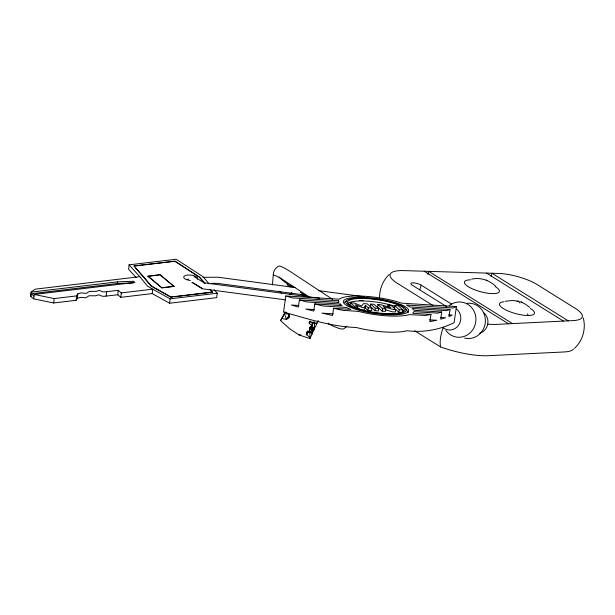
<?xml version="1.0" encoding="UTF-8"?>
<svg xmlns="http://www.w3.org/2000/svg" width="615" height="615" viewBox="0 0 615 615"><rect width="100%" height="100%" fill="white"/><g stroke="black" fill="none" stroke-linecap="round" stroke-linejoin="round"><path stroke-width="0.92" d="M379.578 298.613C379.301 289.734 382.592 280.64 389.157 274.536M314.503 322.483L314.38 328.748L311.505 327.142L309.337 327.28L310.291 328.533L309.253 330.547L312.251 333.407L314.419 328.94L313.012 329.886M312.136 322.152L311.859 325.773L314.38 328.748L316.548 324.289L315.741 322.852M332.638 299.382L290.257 271.561A13.515 2.16 33.5 0 0 279.233 265.926A9.779 9.525 79.3 0 0 273.26 274.943L272.468 284.607A13.715 2.191 33.5 0 0 272.53 284.976M152.243 293.586L152.712 289.181L147.546 286.098L139.797 276.696L35.316 289.15L31.227 291.994L30.75 296.399L33.71 298.859L53.713 302.98L76.122 300.312L77.375 298.237L77.851 293.824L81.149 292.925L86.361 293.34L89.513 291.356L96.224 291.379L99.315 290.372L102.859 291.864L104.65 291.887L118.218 290.357L121.309 292.917L152.712 289.181L170.109 298.836L217.187 293.224L216.711 297.637L169.632 303.249L152.243 293.586L120.832 297.329L117.742 294.769L104.173 296.299L102.382 296.276L98.838 294.785L95.748 295.792L89.037 295.769L85.892 297.752L80.68 297.329L77.375 298.237M30.888 296.515L31.227 291.994M33.71 298.859L34.186 294.447L134.893 282.446L133.478 281.278L117.419 281.847L31.365 292.11M53.713 302.98L54.189 298.575L76.598 295.9L77.851 293.824M76.122 300.312L76.598 295.9M106.157 296.146L106.633 291.741M34.01 296.099L31.188 293.762L117.242 283.507L117.419 281.847M117.742 294.769L118.218 290.357M120.832 297.329L121.309 292.917M209.161 283.876L202.988 276.689L176.167 259.23L129.089 264.842L128.62 269.255L136.176 277.619M205.003 283.5L199.498 277.088L174.96 261.121L133.985 266.003L174.944 261.306L199.475 277.273L204.372 282.977L194.125 276.635M133.478 281.278L133.301 282.931L117.242 283.507M172.907 296.937L171.031 297.16L150.998 285.852L133.985 266.003M147.946 276.289L160.046 274.659L174.014 286.436L161.929 287.882L147.946 276.289L160.031 274.844L174.014 286.436M150.998 285.852L143.464 276.496M155.726 288.666L151.021 285.668M161.929 287.882L147.961 276.104M169.632 303.249L170.109 298.836M171.031 297.16L155.749 288.481M185.107 295.484L212.329 292.24L209.9 289.204M285.821 295.976L283.538 312.066C307.354 318.601 331.239 326.696 356.116 327.472A37.922 8.61 8.1 0 0 406.907 330.701C423.028 332.784 439.517 329.878 454.108 322.683L456.392 306.593L401.626 303.157A37.922 8.61 8.1 0 0 339.411 299.197L285.821 295.976L292.371 297.891L338.511 300.781L338.811 302.411L299.397 299.936L298.39 307.07L291.364 305.017L298.898 305.494M299.397 299.936L306.777 301.934L340.195 304.033L342.032 305.647L314.742 303.933L313.727 311.067L305.77 309.068L314.357 309.606M314.742 303.933L322.952 305.993L346.553 307.5L350.796 309.399L333.545 308.315L332.538 315.441L321.937 313.127L333.269 313.85M338.258 302.565L338.511 300.781M339.941 305.809L340.195 304.033M370.276 306.593L370.63 304.087L373.989 304.302L378.686 308.438L378.333 310.936L374.973 310.729L367.209 303.856L363.526 303.625L361.628 306.047L354.394 303.041L350.396 302.788L350.043 305.286L351.403 306.478M357.561 308.792L357.799 307.131L355.093 304.748L362.166 307.431L364.326 307.569L365.502 305.355L368.293 307.815L371.967 308.046L371.614 310.544L367.939 310.314L365.141 307.861L365.502 305.355M367.939 310.314L368.293 307.815M374.973 310.729L375.327 308.23L370.63 304.087M387.704 306.839L387.942 305.178L390.771 307.661L380.893 304.74L377.894 304.548L377.541 307.046L382.246 311.182L385.444 311.382L385.797 308.884L383.114 306.524L392.647 309.322L395.691 309.506L395.33 312.005L392.293 311.82L385.359 309.783M382.246 311.182L382.599 308.684L377.894 304.548M394.146 308.084L394.499 305.586L398.182 305.816L402.887 309.96L402.533 312.458L398.851 312.228L390.979 305.363L387.942 305.178M398.851 312.228L399.204 309.729L394.499 305.586M440.778 317.478L445.552 317.778L440.717 319.154L441.731 312.028L437.834 313.143L413.818 311.636L412.803 313.304L430.961 314.442L429.947 321.576L436.819 320.269L429.431 319.808M456.392 306.593L453.324 307.977L406.492 305.04L409.951 306.947L450.042 309.46L449.027 316.587L452.309 315.111L448.489 314.865M311.72 327.095L310.906 332.177L313.327 327.411L312.251 333.407L307.139 331.593L306.247 334.253L310.268 337.75L309.899 338.558L299.136 334.975L289.481 328.633L280.601 320.6L284.384 313.727L288.819 313.996M419.853 289.719L421.106 285.106A5.989 1.714 15.2 0 0 412.957 282.831A5.989 1.714 15.2 0 0 412.119 285.106L446.805 306.747M427.871 274.351L428.686 271.353L512.441 323.598M491.131 276.243L491.946 273.252L568.237 320.838M310.783 326.88L310.291 328.533L311.067 327.072M443.2 327.441C441.086 333.645 439.348 340.364 440.563 346.929A47.532 13.599 15.2 0 0 488.471 355.693L564.509 351.934A31.995 9.148 15.2 0 0 573.341 349.059M289.381 314.857L288.112 318.078L286.513 319.493L281.624 318.362M308.054 331.454L306.57 334.852L308.192 331.854M314.096 321.545L311.859 325.773L309.314 323.282L309.13 322.445L310.075 321.545L316.656 323.767L318.178 320.43M312.066 334.099L312.435 333.284L309.899 338.558M310.075 321.637L309.314 323.282L310.214 321.66M307.831 331.016L306.247 334.253L307.907 331.201M310.836 327.226L309.253 330.547L311.205 326.873M316.656 323.767L317.74 321.53M365.141 307.861L363.965 310.068L361.812 309.929L357.392 308.253M310.829 326.873L309.637 329.094L311.09 326.657M289.511 315.687L288.112 318.078L289.534 317.163L288.25 314.204M289.25 314.826L286.513 319.493L284.384 313.727L280.601 320.6M309.13 322.445L310.045 320.984M290.119 287.09L291.118 285.583M290.81 294.331L291.81 292.825M574.448 348.374C582.72 340.933 586.195 328.656 583.266 317.955M346.96 326.265L343.877 328.71A35.801 5.72 33.5 0 1 328.31 323.728A9.671 3.083 -59.6 0 0 328.856 323.206M291.764 292.948L289.404 294.254M450.042 309.46L446.567 310.644L412.196 308.492L414.249 310.306L441.731 312.028M430.961 314.442L425.519 315.472L409.19 314.611A37.922 8.61 8.1 0 1 358.399 311.382L342.693 310.314L333.545 308.315M505.261 301.289L512.333 300.489L518.999 301.196M471.559 279.164C480.307 277.111 489.402 280.125 495.721 286.375M161.953 287.697L174.037 286.252M171.047 296.976L212.344 292.056M174.783 296.714L183.232 295.707M299.136 334.975L300.981 334.852M517.023 301.473L518.922 301.442L519.975 303.003M203.004 277.327L217.864 277.219L295.023 287.52M211.483 283.346L217.057 283.307L305.401 295.1M284.491 312.128L286.406 312.243M357.799 307.131L355.163 306.962L350.396 302.788M375.327 308.23L378.686 308.438M382.599 308.684L385.797 308.884M399.204 309.729L402.887 309.96M318.501 290.649L364.165 296.745M203.703 282.762L319.669 298.237M285.537 299.874L202.889 288.85L192.58 282.523M34.186 294.447L54.189 298.575M520.544 301.719L525.095 303.971L529.738 307.331M486.165 280.117L486.888 280.417M521.228 301.988L521.958 302.288M191.849 282.316L202.212 288.658M486.496 273.083L563.432 321.076M424.219 271.223L508.497 323.798M421.106 285.106L451.764 304.233M432.899 305.494L397.275 283.269A33.31 9.525 15.2 0 1 403.509 270.6L498.65 273.452A29.328 8.387 15.2 0 1 537.187 284.607L575.432 308.461A31.995 9.148 15.2 0 1 573.042 320.6L497.005 324.366A47.532 13.599 15.2 0 1 487.564 324.182M414.648 330.77L440.563 346.929M309.868 297.376L284.276 280.578A13.515 2.16 33.5 0 0 273.26 274.943M293.048 287.489L290.657 285.921A3.974 0.638 33.5 0 0 287.136 284.268A3.974 0.638 33.5 0 0 289.273 286.505M300.22 292.202L307.392 296.907M301.281 294.416L304.471 296.507M135.861 268.286L143.441 276.681M129.089 264.842L139.797 276.696M214.105 289.627L217.187 293.224M209.876 289.388L212.329 292.24M527.309 313.927L528.362 315.487M309.599 331.408L310.268 337.75M359.644 300.489A30.504 6.926 8.1 0 1 363.119 300.527M343.877 302.603A32.933 7.472 8.1 0 1 346.852 301.158M405.685 309.66A32.933 7.472 8.1 0 1 408.26 312.689M347.998 303.38A28.667 6.504 8.1 0 1 394.238 306.101M402.81 310.298A28.667 6.504 8.1 0 1 403.847 311.559M530.307 308.43A18.112 5.181 15.2 0 1 528.931 315.48A18.112 5.181 15.2 0 1 504.692 309.353A18.112 5.181 15.2 0 1 503.954 301.773M495.236 286.552A18.112 5.181 15.2 0 1 493.291 293.616A18.112 5.181 15.2 0 1 468.584 286.882A18.112 5.181 15.2 0 1 470.529 279.817M281.608 293.048A13.715 2.191 33.5 0 1 278.887 291.095M287.582 284.03A13.715 2.191 33.5 0 1 279.172 277.019M449.196 305.67A17.681 16.69 -82.4 0 1 472.589 308.792A17.681 16.69 -82.4 0 1 469.283 333.576A17.681 16.69 -82.4 0 1 445.883 330.455M456.576 309.076A11.662 11.009 -82.4 0 1 458.467 325.404A11.662 11.009 -82.4 0 1 442.992 327.649M483.728 312.697A11.662 11.009 -82.4 0 1 487.726 324.197A11.662 11.009 -82.4 0 1 479.685 333.222M466.67 303.38A17.681 16.69 -82.4 0 1 485.366 321.707A17.681 16.69 -82.4 0 1 464.64 338.089M190.396 280.525A6.98 2.721 6.2 0 1 183.724 276.85A6.98 2.721 6.2 0 1 192.057 275.259A6.98 2.721 6.2 0 1 197.269 279.21M186.891 279.325A6.98 2.721 6.2 0 1 188.59 279.225M356.662 308.276A28.667 6.504 8.1 0 0 403.686 311.267A28.667 6.504 8.1 0 0 367.709 298.675A28.667 6.504 8.1 0 0 356.662 308.276M353.779 308.607A32.933 7.472 8.1 0 0 407.807 312.043A32.933 7.472 8.1 0 0 366.471 297.575A32.933 7.472 8.1 0 0 353.779 308.607M355.424 308.423A30.504 6.926 8.1 0 0 405.462 311.605A30.504 6.926 8.1 0 0 367.17 298.198A30.504 6.926 8.1 0 0 355.424 308.423"/></g></svg>
